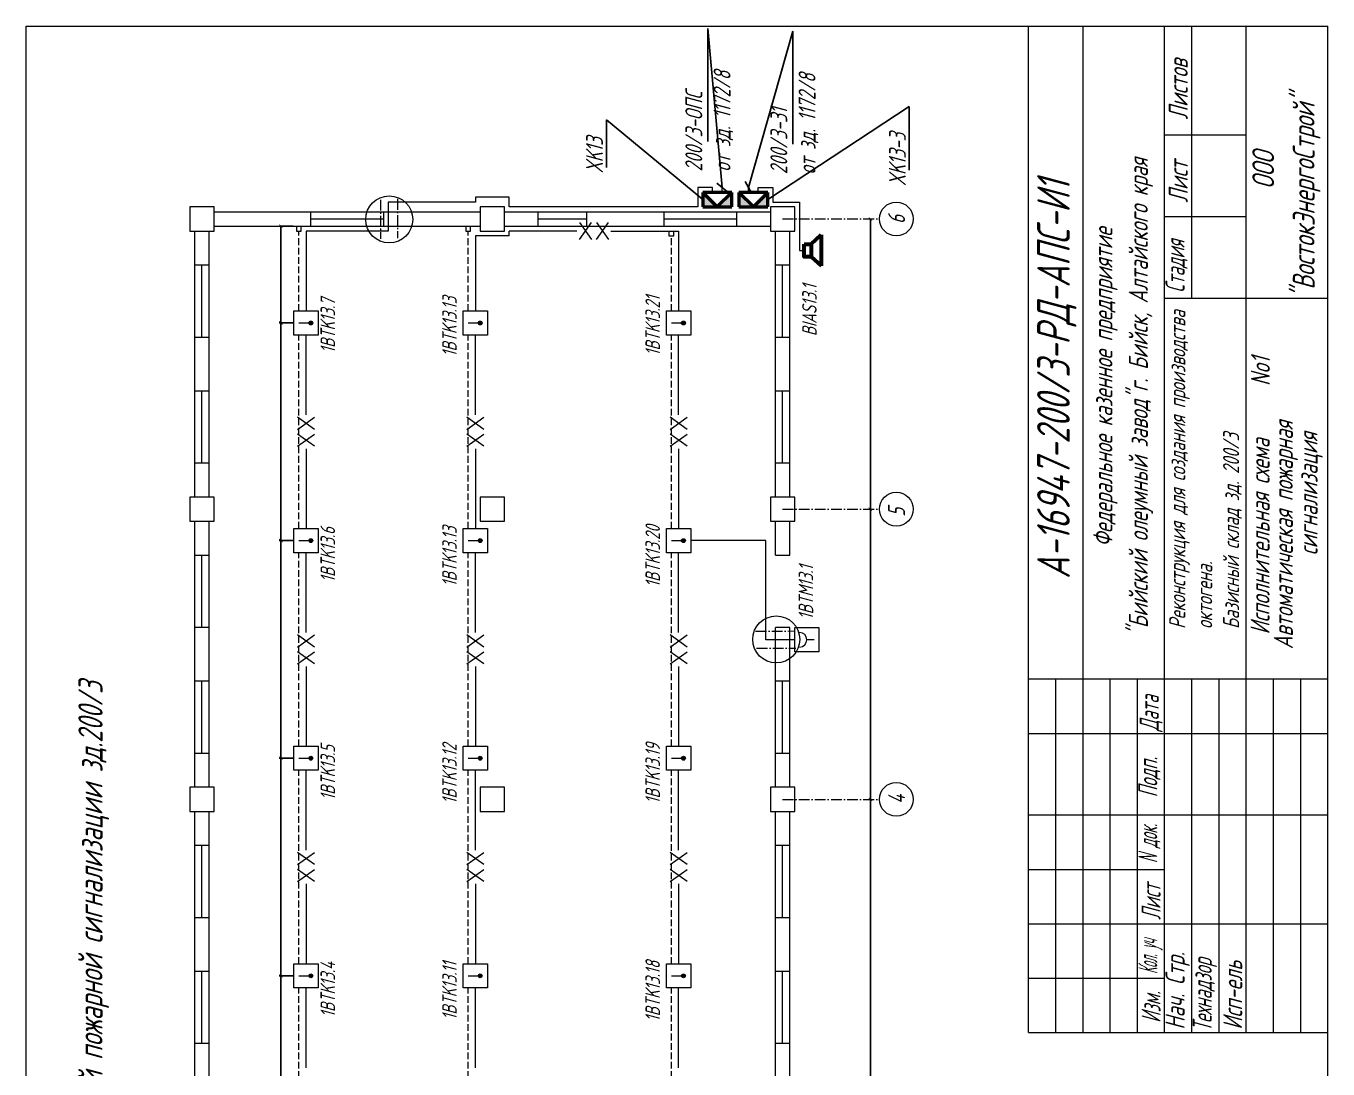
# Model space of a CAD drawing. Header units: millimetres. Extents: x 10081 to 14674, y 790 to 10644.
# Drawn here: x 10081 to 11050, y 9303 to 10080 of the extents above; entities that cross this region are included whole.
import ezdxf
from ezdxf import colors
from ezdxf.entities.mleader import LeaderData, LeaderLine
from ezdxf.math import Vec2, Vec3

# ---------------------------------------------------------------- set-up
doc = ezdxf.new("R2010")
doc.units = ezdxf.units.MM
for name, pattern in [('GOST2.303 6', [12, 8, -1.5, 1, -1.5]), ('gost5', [7, 5, -2, 0]), ('gost6', [12, 8, -1.5, 1, -1.5])]:
    doc.linetypes.add(name, pattern=pattern)
doc.layers.get('Defpoints').update_dxf_attribs({"color": 33})
for name, color, linetype, lineweight in [('датчик', 10, 'Continuous', 50), ('Датчики (Вновь)', 2, 'Continuous', 50), ('ИИ_ОФОРМЛЕНИЕ_025', 7, 'Continuous', 25), ('Линия выноска', 137, 'Continuous', 20), ('Линия связи (Вновь)', 3, 'Continuous', 60), ('Осевая', 4, 'gost6', 25), ('Размерная', 4, 'Continuous', 25), ('Рамка толстая', 7, 'Continuous', 60), ('Рамка тонкая', 5, 'Continuous', 25), ('Строительный', 251, 'Continuous', 13), ('текст', 7, 'Continuous', 25), ('Щиты пульты (Вновь)', 5, 'Continuous', 50), ('Элемент эл. схем', 7, 'Continuous', 35)]:
    doc.layers.add(name, color=color, linetype=linetype, lineweight=lineweight)
doc.layers.add('Текст.', color=51, linetype='Continuous')
doc.styles.add('Simplex', font='simplex.shx', dxfattribs={"width": 0.7, "oblique": 15})
doc.styles.get("Standard").update_dxf_attribs({"font": 'arial.ttf'})
doc.dimstyles.new('ISO-25', dxfattribs={"dimtxt": 2.5, "dimasz": 2.5, "dimexe": 1.25, "dimexo": 0.625, "dimtad": 1, "dimtxsty": 'Standard', "dimcen": 2.5, "dimadec": 0, "dimazin": 0, "dimtfac": 1, "dimtmove": 0, "dimatfit": 3, "dimfxl": 1, "dimarcsym": 0})

# ---------------------------------------------------------------- blocks, each defined once
blk = doc.blocks.new('_ArchTick')
at = {"color": 0, "linetype": 'ByBlock', "const_width": 0.15}
blk.add_lwpolyline([(-0.5, -0.5), (0.5, 0.5)], dxfattribs=at)
blk = doc.blocks.new('*D128')
at = {"layer": 'Defpoints', "color": 0, "lineweight": 40, "transparency": 16777216}
for p in [(10709.33, 9504.15), (10709.33, 9504.15), (10709.33, 9288.15)]:
    blk.add_point(p, dxfattribs=at)
at = {"layer": 'Размерная', "color": 0, "lineweight": -2, "transparency": 16777216}
for p, q in [((10708.7, 9504.15), (10708.08, 9504.15)), ((10709.33, 9288.15), (10709.33, 9504.15)), ((10708.7, 9288.15), (10708.08, 9288.15))]:
    blk.add_line(p, q, dxfattribs=at)
at = {"layer": 'Размерная', "color": 0, "lineweight": -2, "transparency": 16777216, "xscale": 2.5, "yscale": 2.5, "zscale": 2.5}
for p, rotation in [((10709.33, 9504.15), 90), ((10709.33, 9288.15), 270)]:
    blk.add_blockref('_ArchTick', p, dxfattribs=dict(at, rotation=rotation))
blk = doc.blocks.new('*D129')
at = {"layer": 'Defpoints', "color": 0, "lineweight": 40, "transparency": 16777216}
for p in [(10709.33, 9720.15), (10709.33, 9720.15), (10709.33, 9504.15)]:
    blk.add_point(p, dxfattribs=at)
at = {"layer": 'Размерная', "color": 0, "lineweight": -2, "transparency": 16777216}
for p, q in [((10708.7, 9720.15), (10708.08, 9720.15)), ((10709.33, 9504.15), (10709.33, 9720.15)), ((10708.7, 9504.15), (10708.08, 9504.15))]:
    blk.add_line(p, q, dxfattribs=at)
at = {"layer": 'Размерная', "color": 0, "lineweight": -2, "transparency": 16777216, "xscale": 2.5, "yscale": 2.5, "zscale": 2.5}
for p, rotation in [((10709.33, 9720.15), 90), ((10709.33, 9504.15), 270)]:
    blk.add_blockref('_ArchTick', p, dxfattribs=dict(at, rotation=rotation))
blk = doc.blocks.new('*D130')
at = {"layer": 'Defpoints', "color": 0, "lineweight": 40, "transparency": 16777216}
for p in [(10709.33, 9936.15), (10709.33, 9936.15), (10709.33, 9720.15)]:
    blk.add_point(p, dxfattribs=at)
at = {"layer": 'Размерная', "color": 0, "lineweight": -2, "transparency": 16777216}
for p, q in [((10708.7, 9936.15), (10708.08, 9936.15)), ((10709.33, 9720.15), (10709.33, 9936.15)), ((10708.7, 9720.15), (10708.08, 9720.15))]:
    blk.add_line(p, q, dxfattribs=at)
at = {"layer": 'Размерная', "color": 0, "lineweight": -2, "transparency": 16777216, "xscale": 2.5, "yscale": 2.5, "zscale": 2.5}
for p, rotation in [((10709.33, 9936.15), 90), ((10709.33, 9720.15), 270)]:
    blk.add_blockref('_ArchTick', p, dxfattribs=dict(at, rotation=rotation))
blk = doc.blocks.new('*D135')
at = {"layer": 'Defpoints', "color": 0, "lineweight": 40, "transparency": 16777216}
for p in [(10280.4, 9372.75), (10270.75, 9210.75), (10280.4, 9210.75)]:
    blk.add_point(p, dxfattribs=at)
at = {"layer": 'Размерная', "color": 0, "lineweight": -2, "transparency": 16777216}
for p, q in [((10279.77, 9372.75), (10269.5, 9372.75)), ((10270.75, 9372.75), (10270.75, 9210.75)), ((10279.77, 9210.75), (10269.5, 9210.75))]:
    blk.add_line(p, q, dxfattribs=at)
at = {"layer": 'Размерная', "color": 0, "lineweight": -2, "transparency": 16777216, "xscale": 2.5, "yscale": 2.5, "zscale": 2.5}
for p, rotation in [((10270.75, 9372.75), 90), ((10270.75, 9210.75), 270)]:
    blk.add_blockref('_ArchTick', p, dxfattribs=dict(at, rotation=rotation))
blk = doc.blocks.new('*D136')
at = {"layer": 'Defpoints', "color": 0, "lineweight": 40, "transparency": 16777216}
for p in [(10280.4, 9534.75), (10270.75, 9372.75), (10280.4, 9372.75)]:
    blk.add_point(p, dxfattribs=at)
at = {"layer": 'Размерная', "color": 0, "lineweight": -2, "transparency": 16777216}
for p, q in [((10279.77, 9534.75), (10269.5, 9534.75)), ((10270.75, 9534.75), (10270.75, 9372.75)), ((10279.77, 9372.75), (10269.5, 9372.75))]:
    blk.add_line(p, q, dxfattribs=at)
at = {"layer": 'Размерная', "color": 0, "lineweight": -2, "transparency": 16777216, "xscale": 2.5, "yscale": 2.5, "zscale": 2.5}
for p, rotation in [((10270.75, 9534.75), 90), ((10270.75, 9372.75), 270)]:
    blk.add_blockref('_ArchTick', p, dxfattribs=dict(at, rotation=rotation))
blk = doc.blocks.new('*D137')
at = {"layer": 'Defpoints', "color": 0, "lineweight": 40, "transparency": 16777216}
for p in [(10280.4, 9696.75), (10270.75, 9534.75), (10280.4, 9534.75)]:
    blk.add_point(p, dxfattribs=at)
at = {"layer": 'Размерная', "color": 0, "lineweight": -2, "transparency": 16777216}
for p, q in [((10279.77, 9696.75), (10269.5, 9696.75)), ((10270.75, 9696.75), (10270.75, 9534.75)), ((10279.77, 9534.75), (10269.5, 9534.75))]:
    blk.add_line(p, q, dxfattribs=at)
at = {"layer": 'Размерная', "color": 0, "lineweight": -2, "transparency": 16777216, "xscale": 2.5, "yscale": 2.5, "zscale": 2.5}
for p, rotation in [((10270.75, 9696.75), 90), ((10270.75, 9534.75), 270)]:
    blk.add_blockref('_ArchTick', p, dxfattribs=dict(at, rotation=rotation))
blk = doc.blocks.new('*D138')
at = {"layer": 'Defpoints', "color": 0, "lineweight": 40, "transparency": 16777216}
for p in [(10280.4, 9858.75), (10270.75, 9696.75), (10280.4, 9696.75)]:
    blk.add_point(p, dxfattribs=at)
at = {"layer": 'Размерная', "color": 0, "lineweight": -2, "transparency": 16777216}
for p, q in [((10279.77, 9858.75), (10269.5, 9858.75)), ((10270.75, 9858.75), (10270.75, 9696.75)), ((10279.77, 9696.75), (10269.5, 9696.75))]:
    blk.add_line(p, q, dxfattribs=at)
at = {"layer": 'Размерная', "color": 0, "lineweight": -2, "transparency": 16777216, "xscale": 2.5, "yscale": 2.5, "zscale": 2.5}
for p, rotation in [((10270.75, 9858.75), 90), ((10270.75, 9696.75), 270)]:
    blk.add_blockref('_ArchTick', p, dxfattribs=dict(at, rotation=rotation))
blk = doc.blocks.new('*D139')
at = {"layer": 'Defpoints', "color": 0, "lineweight": 40, "transparency": 16777216}
for p in [(10280.4, 9930.75), (10270.75, 9858.75), (10280.4, 9858.75)]:
    blk.add_point(p, dxfattribs=at)
at = {"layer": 'Размерная', "color": 0, "lineweight": -2, "transparency": 16777216}
for p, q in [((10279.77, 9930.75), (10269.5, 9930.75)), ((10270.75, 9930.75), (10270.75, 9858.75)), ((10279.77, 9858.75), (10269.5, 9858.75))]:
    blk.add_line(p, q, dxfattribs=at)
at = {"layer": 'Размерная', "color": 0, "lineweight": -2, "transparency": 16777216, "xscale": 2.5, "yscale": 2.5, "zscale": 2.5}
for p, rotation in [((10270.75, 9930.75), 90), ((10270.75, 9858.75), 270)]:
    blk.add_blockref('_ArchTick', p, dxfattribs=dict(at, rotation=rotation))
blk = doc.blocks.new('A$C14355321')
at = {"layer": 'Линия связи (Вновь)', "color": 5}
for p, q in [((1.89, 2.06), (0, 0)), ((6.43, 0), (0, 0)), ((4.54, 2.06), (6.43, 0))]:
    blk.add_line(p, q, dxfattribs=at)
blk.add_lwpolyline([(4.54, 3.5), (4.54, 2.06), (1.89, 2.06), (1.89, 3.5)], close=True, dxfattribs=at)
blk = doc.blocks.new('A$C4BB167BF')
at = {"layer": 'Щиты пульты (Вновь)', "true_color": 0xc7c8ca}
h = blk.add_hatch(color=9, dxfattribs=at)
h.paths.add_polyline_path([(0, 3), (0, 0), (3, 3)])
h.paths.add_polyline_path([(6, 3), (3, 3), (6, 0)])
at = {"layer": 'Щиты пульты (Вновь)', "color": 252, "true_color": 0x939598}
for p, q in [((0, 3), (0, 0)), ((6, 3), (0, 3)), ((0, 0), (3, 3)), ((3, 3), (6, 0)), ((6, 0), (6, 3)), ((0, 0), (6, 0))]:
    blk.add_line(p, q, dxfattribs=at)
blk = doc.blocks.new('_Oblique')
at = {"color": 0, "linetype": 'ByBlock', "lineweight": -2}
blk.add_line((-0.5, -0.5), (0.5, 0.5), dxfattribs=at)
blk = doc.blocks.new('_None')

msp = doc.modelspace()

# ---------------------------------------------------------------- hatches: boundary and pattern name
at = {"layer": 'датчик', "lineweight": 20}
for points in [[(10292.99565, 9860.18992, 1), (10292.99565, 9857.30992, 1)], [(10418.99565, 9860.18992, 1), (10418.99565, 9857.30992, 1)], [(10570.19565, 9860.18992, 1), (10570.19565, 9857.30992, 1)], [(10292.99565, 9698.18992, 1), (10292.99565, 9695.30992, 1)], [(10418.99565, 9698.18992, 1), (10418.99565, 9695.30992, 1)], [(10570.19565, 9698.18992, 1), (10570.19565, 9695.30992, 1)], [(10292.99565, 9536.18992, 1), (10292.99565, 9533.30992, 1)], [(10418.99565, 9536.18992, 1), (10418.99565, 9533.30992, 1)], [(10570.19565, 9536.18992, 1), (10570.19565, 9533.30992, 1)], [(10292.99565, 9374.18992, 1), (10292.99565, 9371.30992, 1)], [(10418.99565, 9374.18992, 1), (10418.99565, 9371.30992, 1)], [(10570.19565, 9374.18992, 1), (10570.19565, 9371.30992, 1)]]:
    msp.add_hatch(color=256, dxfattribs=at).paths.add_polyline_path(points)

# ---------------------------------------------------------------- linework, layer by layer
at = {"color": 18, "lineweight": 20, "true_color": 0x000000}
for p, q in [((10826.97148, 9330.53202), (10826.97148, 10079.78202)), ((10864.09648, 10079.78202), (11049.72148, 10079.78202)), ((10867.47148, 9593.78202), (10867.47148, 10079.78202)), ((10928.22148, 9330.53202), (10928.22148, 10079.78202)), ((10948.47148, 9877.28202), (10948.47148, 10079.78202)), ((10988.97148, 9593.78202), (10988.97148, 10079.78202)), ((11049.72148, 9455.40702), (11049.72148, 10079.78202)), ((10928.22148, 9998.78202), (10988.97148, 9998.78202)), ((10928.22148, 9938.03202), (10988.97148, 9938.03202)), ((10928.22148, 9877.28202), (11049.72148, 9877.28202)), ((10826.97148, 9593.78202), (11049.72148, 9593.78202)), ((10847.22148, 9330.53202), (10847.22148, 9593.78202)), ((10867.47148, 9330.53202), (10867.47148, 9593.78202)), ((10887.72148, 9330.53202), (10887.72148, 9593.78202)), ((10907.97148, 9330.53202), (10907.97148, 9593.78202)), ((10948.47148, 9330.53202), (10948.47148, 9593.78202)), ((10968.72148, 9330.53202), (10968.72148, 9593.78202)), ((10988.97148, 9330.53202), (10988.97148, 9593.78202)), ((11009.22148, 9330.53202), (11009.22148, 9593.78202)), ((11029.47148, 9330.53202), (11029.47148, 9593.78202)), ((10826.97148, 9553.28202), (11049.72148, 9553.28202)), ((10826.97148, 9492.53202), (11049.72148, 9492.53202)), ((10826.97148, 9452.03202), (10928.22148, 9452.03202)), ((10826.97148, 9411.53202), (11049.72148, 9411.53202)), ((10826.97148, 9371.03202), (10928.22148, 9371.03202)), ((10826.97148, 9330.53202), (11049.72148, 9330.53202))]:
    msp.add_line(p, q, dxfattribs=at)
at = {"layer": 'датчик', "lineweight": 20}
for p, q in [((10280.39565, 9849.74992), (10280.39565, 9867.74992)), ((10280.39565, 9867.74992), (10298.39565, 9867.74992)), ((10298.39565, 9867.74992), (10298.39565, 9849.74992)), ((10406.39565, 9849.74992), (10406.39565, 9867.74992)), ((10406.39565, 9867.74992), (10424.39565, 9867.74992)), ((10424.39565, 9867.74992), (10424.39565, 9849.74992)), ((10557.59565, 9849.74992), (10557.59565, 9867.74992)), ((10557.59565, 9867.74992), (10575.59565, 9867.74992)), ((10575.59565, 9867.74992), (10575.59565, 9849.74992)), ((10283.99565, 9858.74992), (10292.09565, 9858.74992)), ((10409.99565, 9858.74992), (10418.09565, 9858.74992)), ((10561.19565, 9858.74992), (10569.29565, 9858.74992)), ((10298.39565, 9849.74992), (10280.39565, 9849.74992)), ((10424.39565, 9849.74992), (10406.39565, 9849.74992)), ((10575.59565, 9849.74992), (10557.59565, 9849.74992)), ((10280.39565, 9687.74992), (10280.39565, 9705.74992)), ((10280.39565, 9705.74992), (10298.39565, 9705.74992)), ((10298.39565, 9705.74992), (10298.39565, 9687.74992)), ((10406.39565, 9687.74992), (10406.39565, 9705.74992)), ((10406.39565, 9705.74992), (10424.39565, 9705.74992)), ((10424.39565, 9705.74992), (10424.39565, 9687.74992)), ((10557.59565, 9687.74992), (10557.59565, 9705.74992)), ((10557.59565, 9705.74992), (10575.59565, 9705.74992)), ((10575.59565, 9705.74992), (10575.59565, 9687.74992)), ((10283.99565, 9696.74992), (10292.09565, 9696.74992)), ((10409.99565, 9696.74992), (10418.09565, 9696.74992)), ((10561.19565, 9696.74992), (10569.29565, 9696.74992)), ((10298.39565, 9687.74992), (10280.39565, 9687.74992)), ((10424.39565, 9687.74992), (10406.39565, 9687.74992)), ((10575.59565, 9687.74992), (10557.59565, 9687.74992)), ((10280.39565, 9525.74992), (10280.39565, 9543.74992)), ((10280.39565, 9543.74992), (10298.39565, 9543.74992)), ((10298.39565, 9543.74992), (10298.39565, 9525.74992)), ((10406.39565, 9525.74992), (10406.39565, 9543.74992)), ((10406.39565, 9543.74992), (10424.39565, 9543.74992)), ((10424.39565, 9543.74992), (10424.39565, 9525.74992)), ((10557.59565, 9525.74992), (10557.59565, 9543.74992)), ((10557.59565, 9543.74992), (10575.59565, 9543.74992)), ((10575.59565, 9543.74992), (10575.59565, 9525.74992)), ((10283.99565, 9534.74992), (10292.09565, 9534.74992)), ((10409.99565, 9534.74992), (10418.09565, 9534.74992)), ((10561.19565, 9534.74992), (10569.29565, 9534.74992)), ((10298.39565, 9525.74992), (10280.39565, 9525.74992)), ((10424.39565, 9525.74992), (10406.39565, 9525.74992)), ((10575.59565, 9525.74992), (10557.59565, 9525.74992)), ((10280.39565, 9363.74992), (10280.39565, 9381.74992)), ((10280.39565, 9381.74992), (10298.39565, 9381.74992)), ((10298.39565, 9381.74992), (10298.39565, 9363.74992)), ((10406.39565, 9363.74992), (10406.39565, 9381.74992)), ((10406.39565, 9381.74992), (10424.39565, 9381.74992)), ((10424.39565, 9381.74992), (10424.39565, 9363.74992)), ((10557.59565, 9363.74992), (10557.59565, 9381.74992)), ((10557.59565, 9381.74992), (10575.59565, 9381.74992)), ((10575.59565, 9381.74992), (10575.59565, 9363.74992)), ((10283.99565, 9372.74992), (10292.09565, 9372.74992)), ((10409.99565, 9372.74992), (10418.09565, 9372.74992)), ((10561.19565, 9372.74992), (10569.29565, 9372.74992)), ((10298.39565, 9363.74992), (10280.39565, 9363.74992)), ((10424.39565, 9363.74992), (10406.39565, 9363.74992)), ((10575.59565, 9363.74992), (10557.59565, 9363.74992))]:
    msp.add_line(p, q, dxfattribs=at)
for centre in [(10292.99565, 9858.74992), (10418.99565, 9858.74992), (10570.19565, 9858.74992), (10292.99565, 9696.74992), (10418.99565, 9696.74992), (10570.19565, 9696.74992), (10292.99565, 9534.74992), (10418.99565, 9534.74992), (10570.19565, 9534.74992), (10292.99565, 9372.74992), (10418.99565, 9372.74992), (10570.19565, 9372.74992)]:
    msp.add_circle(centre, 1.44, dxfattribs=at)
at = {"layer": 'Датчики (Вновь)', "color": 5, "lineweight": 20}
for p, q in [((10652.99565, 9613.94992), (10652.99565, 9631.94992)), ((10652.99565, 9631.94992), (10670.99565, 9631.94992)), ((10670.99565, 9631.94992), (10670.99565, 9613.94992)), ((10667.39565, 9622.94992), (10661.99565, 9622.94992)), ((10670.99565, 9613.94992), (10652.99565, 9613.94992))]:
    msp.add_line(p, q, dxfattribs=at)
msp.add_arc((10656.59565, 9622.94992), 5.4, 270, 90, dxfattribs=at)
at = {"layer": 'Линия связи (Вновь)', "lineweight": 20}
for p, q in [((10591.79565, 9959.54992), (10580.99565, 9959.54992)), ((10580.99565, 9959.54992), (10580.99565, 9945.14992)), ((10591.79565, 9955.94992), (10591.79565, 9959.54992)), ((10598.99565, 9955.94992), (10598.99565, 9959.54992)), ((10618.68147, 9955.94992), (10618.68147, 9959.54992)), ((10625.88147, 9955.94992), (10625.88147, 9959.54992)), ((10625.88147, 9959.54992), (10636.68147, 9959.54992)), ((10636.68147, 9959.54992), (10636.68147, 9948.74992)), ((10415.39565, 9948.74992), (10350.59565, 9948.74992)), ((10350.59565, 9948.74992), (10350.59565, 9927.14992)), ((10440.59565, 9952.34992), (10415.39565, 9952.34992)), ((10415.39565, 9952.34992), (10415.39565, 9948.74992)), ((10440.59565, 9948.74992), (10440.59565, 9952.34992)), ((10440.59565, 9945.14992), (10440.59565, 9948.74992)), ((10636.68147, 9948.74992), (10656.48147, 9948.74992)), ((10656.48147, 9948.74992), (10656.48147, 9912.74992)), ((10580.99565, 9945.14992), (10440.59565, 9945.14992)), ((10492.79565, 9933.44992), (10501.79565, 9920.84992)), ((10492.79565, 9920.84992), (10501.79565, 9933.44992)), ((10505.39565, 9933.44992), (10514.39565, 9920.84992)), ((10505.39565, 9920.84992), (10514.39565, 9933.44992)), ((10350.59565, 9927.14992), (10289.39565, 9927.14992)), ((10289.39565, 9927.14992), (10289.39565, 9867.74992)), ((10415.39565, 9923.54992), (10415.39565, 9867.74992)), ((10440.59565, 9923.54992), (10415.39565, 9923.54992)), ((10440.59565, 9923.54992), (10440.59565, 9927.14992)), ((10490.99565, 9927.14992), (10440.59565, 9927.14992)), ((10516.19565, 9927.14992), (10566.59565, 9927.14992)), ((10566.59565, 9927.14992), (10566.59565, 9867.74992)), ((10656.48147, 9912.74992), (10660.08147, 9912.74992)), ((10289.39565, 9790.34992), (10289.39565, 9849.74992)), ((10415.39565, 9790.34992), (10415.39565, 9849.74992)), ((10566.59565, 9790.34992), (10566.59565, 9849.74992)), ((10283.09565, 9779.54992), (10295.69565, 9788.54992)), ((10295.69565, 9779.54992), (10283.09565, 9788.54992)), ((10409.09565, 9779.54992), (10421.69565, 9788.54992)), ((10421.69565, 9779.54992), (10409.09565, 9788.54992)), ((10560.29565, 9779.54992), (10572.89565, 9788.54992)), ((10572.89565, 9779.54992), (10560.29565, 9788.54992)), ((10283.09565, 9766.94992), (10295.69565, 9775.94992)), ((10295.69565, 9766.94992), (10283.09565, 9775.94992)), ((10409.09565, 9766.94992), (10421.69565, 9775.94992)), ((10421.69565, 9766.94992), (10409.09565, 9775.94992)), ((10560.29565, 9766.94992), (10572.89565, 9775.94992)), ((10572.89565, 9766.94992), (10560.29565, 9775.94992)), ((10289.39565, 9765.14992), (10289.39565, 9705.74992)), ((10415.39565, 9765.14992), (10415.39565, 9705.74992)), ((10566.59565, 9765.14992), (10566.59565, 9705.74992)), ((10631.39565, 9696.74992), (10575.59565, 9696.74992)), ((10631.39565, 9622.94992), (10631.39565, 9696.74992)), ((10289.39565, 9628.34992), (10289.39565, 9687.74992)), ((10415.39565, 9628.34992), (10415.39565, 9687.74992)), ((10566.59565, 9628.34992), (10566.59565, 9687.74992)), ((10283.09565, 9617.54992), (10295.69565, 9626.54992)), ((10295.69565, 9617.54992), (10283.09565, 9626.54992)), ((10409.09565, 9617.54992), (10421.69565, 9626.54992)), ((10421.69565, 9617.54992), (10409.09565, 9626.54992)), ((10560.29565, 9617.54992), (10572.89565, 9626.54992)), ((10572.89565, 9617.54992), (10560.29565, 9626.54992)), ((10652.99565, 9622.94992), (10631.39565, 9622.94992)), ((10283.09565, 9604.94992), (10295.69565, 9613.94992)), ((10295.69565, 9604.94992), (10283.09565, 9613.94992)), ((10409.09565, 9604.94992), (10421.69565, 9613.94992)), ((10421.69565, 9604.94992), (10409.09565, 9613.94992)), ((10560.29565, 9604.94992), (10572.89565, 9613.94992)), ((10572.89565, 9604.94992), (10560.29565, 9613.94992)), ((10289.39565, 9603.14992), (10289.39565, 9543.74992)), ((10415.39565, 9603.14992), (10415.39565, 9543.74992)), ((10566.59565, 9603.14992), (10566.59565, 9543.74992)), ((10289.39565, 9466.34992), (10289.39565, 9525.74992)), ((10415.39565, 9466.34992), (10415.39565, 9525.74992)), ((10566.59565, 9466.34992), (10566.59565, 9525.74992)), ((10283.09565, 9455.54992), (10295.69565, 9464.54992)), ((10295.69565, 9455.54992), (10283.09565, 9464.54992)), ((10409.09565, 9455.54992), (10421.69565, 9464.54992)), ((10421.69565, 9455.54992), (10409.09565, 9464.54992)), ((10560.29565, 9455.54992), (10572.89565, 9464.54992)), ((10572.89565, 9455.54992), (10560.29565, 9464.54992)), ((10283.09565, 9442.94992), (10295.69565, 9451.94992)), ((10295.69565, 9442.94992), (10283.09565, 9451.94992)), ((10409.09565, 9442.94992), (10421.69565, 9451.94992)), ((10421.69565, 9442.94992), (10409.09565, 9451.94992)), ((10560.29565, 9442.94992), (10572.89565, 9451.94992)), ((10572.89565, 9442.94992), (10560.29565, 9451.94992)), ((10289.39565, 9441.14992), (10289.39565, 9381.74992)), ((10415.39565, 9441.14992), (10415.39565, 9381.74992)), ((10566.59565, 9441.14992), (10566.59565, 9381.74992)), ((10289.39565, 9304.34992), (10289.39565, 9363.74992)), ((10415.39565, 9304.34992), (10415.39565, 9363.74992)), ((10566.59565, 9304.34992), (10566.59565, 9363.74992))]:
    msp.add_line(p, q, dxfattribs=at)
at = {"layer": 'Осевая', "lineweight": 20}
for p, q in [((10643.99565, 9936.14992), (10715.99565, 9936.14992)), ((10643.99565, 9720.14992), (10715.99565, 9720.14992)), ((10643.99565, 9504.14992), (10715.99565, 9504.14992))]:
    msp.add_line(p, q, dxfattribs=at)
at = {"layer": 'Рамка толстая', "color": 18, "lineweight": 20, "true_color": 0x000000}
for p, q in [((10081.09648, 8746.65702), (10081.09648, 10079.78202)), ((10081.09648, 10079.78202), (11049.72148, 10079.78202)), ((11049.72148, 8746.65702), (11049.72148, 10079.78202))]:
    msp.add_line(p, q, dxfattribs=at)
at = {"layer": 'Рамка тонкая', "color": 18, "lineweight": 20, "true_color": 0x000000}
for centre in [(10351.29658, 9935.83136), (10639.20631, 9623.199)]:
    msp.add_circle(centre, 17.5, dxfattribs=at)
at = {"layer": 'Рамка тонкая', "lineweight": 20}
for centre in [(10728.59565, 9936.14992), (10728.59565, 9720.14992), (10728.59565, 9504.14992)]:
    msp.add_circle(centre, 12.6, dxfattribs=at)
at = {"layer": 'Строительный', "lineweight": 20}
for p, q in [((10220.99565, 9945.14992), (10202.99565, 9945.14992)), ((10202.99565, 9945.14992), (10202.99565, 9927.14992)), ((10220.99565, 9927.14992), (10220.99565, 9945.14992)), ((10220.99565, 9941.54992), (10418.99565, 9941.54992)), ((10292.99565, 9930.74992), (10292.99565, 9941.54992)), ((10346.99565, 9941.54992), (10346.99565, 9930.74992)), ((10436.99565, 9945.14992), (10418.99565, 9945.14992)), ((10418.99565, 9945.14992), (10418.99565, 9927.14992)), ((10436.99565, 9927.14992), (10436.99565, 9945.14992)), ((10436.99565, 9941.54992), (10634.99565, 9941.54992)), ((10462.19565, 9930.74992), (10462.19565, 9941.54992)), ((10498.19565, 9941.54992), (10498.19565, 9930.74992)), ((10555.79565, 9930.74992), (10555.79565, 9941.54992)), ((10609.79565, 9941.54992), (10609.79565, 9930.74992)), ((10652.99565, 9945.14992), (10634.99565, 9945.14992)), ((10634.99565, 9945.14992), (10634.99565, 9927.14992)), ((10652.99565, 9927.14992), (10652.99565, 9945.14992)), ((10220.99565, 9930.74992), (10418.99565, 9930.74992)), ((10292.99565, 9936.14992), (10346.99565, 9936.14992)), ((10436.99565, 9930.74992), (10634.99565, 9930.74992)), ((10462.19565, 9936.14992), (10498.19565, 9936.14992)), ((10555.79565, 9936.14992), (10609.79565, 9936.14992)), ((10202.99565, 9927.14992), (10220.99565, 9927.14992)), ((10206.59565, 9729.14992), (10206.59565, 9927.14992)), ((10217.39565, 9729.14992), (10217.39565, 9927.14992)), ((10418.99565, 9927.14992), (10436.99565, 9927.14992)), ((10634.99565, 9927.14992), (10652.99565, 9927.14992)), ((10638.59565, 9729.14992), (10638.59565, 9927.14992)), ((10649.39565, 9729.14992), (10649.39565, 9927.14992)), ((10206.59565, 9901.94992), (10217.39565, 9901.94992)), ((10211.99565, 9847.94992), (10211.99565, 9901.94992)), ((10638.59565, 9901.94992), (10649.39565, 9901.94992)), ((10643.99565, 9847.94992), (10643.99565, 9901.94992)), ((10217.39565, 9847.94992), (10206.59565, 9847.94992)), ((10649.39565, 9847.94992), (10638.59565, 9847.94992)), ((10206.59565, 9808.34992), (10217.39565, 9808.34992)), ((10211.99565, 9754.34992), (10211.99565, 9808.34992)), ((10638.59565, 9808.34992), (10649.39565, 9808.34992)), ((10643.99565, 9754.34992), (10643.99565, 9808.34992)), ((10217.39565, 9754.34992), (10206.59565, 9754.34992)), ((10649.39565, 9754.34992), (10638.59565, 9754.34992)), ((10220.99565, 9729.14992), (10202.99565, 9729.14992)), ((10202.99565, 9729.14992), (10202.99565, 9711.14992)), ((10220.99565, 9711.14992), (10220.99565, 9729.14992)), ((10436.99565, 9729.14992), (10418.99565, 9729.14992)), ((10418.99565, 9729.14992), (10418.99565, 9711.14992)), ((10436.99565, 9711.14992), (10436.99565, 9729.14992)), ((10652.99565, 9729.14992), (10634.99565, 9729.14992)), ((10634.99565, 9729.14992), (10634.99565, 9711.14992)), ((10652.99565, 9711.14992), (10652.99565, 9729.14992)), ((10202.99565, 9711.14992), (10220.99565, 9711.14992)), ((10206.59565, 9513.14992), (10206.59565, 9711.14992)), ((10217.39565, 9513.14992), (10217.39565, 9711.14992)), ((10418.99565, 9711.14992), (10436.99565, 9711.14992)), ((10634.99565, 9711.14992), (10652.99565, 9711.14992)), ((10638.59565, 9685.94992), (10638.59565, 9711.14992)), ((10649.39565, 9685.94992), (10649.39565, 9711.14992)), ((10206.59565, 9685.94992), (10217.39565, 9685.94992)), ((10211.99565, 9631.94992), (10211.99565, 9685.94992)), ((10638.59565, 9685.94992), (10649.39565, 9685.94992)), ((10217.39565, 9631.94992), (10206.59565, 9631.94992)), ((10638.59565, 9513.14992), (10638.59565, 9631.94992)), ((10649.39565, 9631.94992), (10638.59565, 9631.94992)), ((10649.39565, 9513.14992), (10649.39565, 9631.94992)), ((10206.59565, 9592.34992), (10217.39565, 9592.34992)), ((10211.99565, 9538.34992), (10211.99565, 9592.34992)), ((10638.59565, 9592.34992), (10649.39565, 9592.34992)), ((10643.99565, 9538.34992), (10643.99565, 9592.34992)), ((10217.39565, 9538.34992), (10206.59565, 9538.34992)), ((10649.39565, 9538.34992), (10638.59565, 9538.34992)), ((10220.99565, 9513.14992), (10202.99565, 9513.14992)), ((10202.99565, 9513.14992), (10202.99565, 9495.14992)), ((10220.99565, 9495.14992), (10220.99565, 9513.14992)), ((10436.99565, 9513.14992), (10418.99565, 9513.14992)), ((10418.99565, 9513.14992), (10418.99565, 9495.14992)), ((10436.99565, 9495.14992), (10436.99565, 9513.14992)), ((10652.99565, 9513.14992), (10634.99565, 9513.14992)), ((10634.99565, 9513.14992), (10634.99565, 9495.14992)), ((10652.99565, 9495.14992), (10652.99565, 9513.14992)), ((10202.99565, 9495.14992), (10220.99565, 9495.14992)), ((10206.59565, 9297.14992), (10206.59565, 9495.14992)), ((10217.39565, 9297.14992), (10217.39565, 9495.14992)), ((10418.99565, 9495.14992), (10436.99565, 9495.14992)), ((10634.99565, 9495.14992), (10652.99565, 9495.14992)), ((10638.59565, 9297.14992), (10638.59565, 9495.14992)), ((10649.39565, 9297.14992), (10649.39565, 9495.14992)), ((10206.59565, 9469.94992), (10217.39565, 9469.94992)), ((10211.99565, 9415.94992), (10211.99565, 9469.94992)), ((10638.59565, 9469.94992), (10649.39565, 9469.94992)), ((10643.99565, 9415.94992), (10643.99565, 9469.94992)), ((10217.39565, 9415.94992), (10206.59565, 9415.94992)), ((10649.39565, 9415.94992), (10638.59565, 9415.94992)), ((10206.59565, 9376.34992), (10217.39565, 9376.34992)), ((10211.99565, 9322.34992), (10211.99565, 9376.34992)), ((10638.59565, 9376.34992), (10649.39565, 9376.34992)), ((10643.99565, 9322.34992), (10643.99565, 9376.34992)), ((10217.39565, 9322.34992), (10206.59565, 9322.34992)), ((10649.39565, 9322.34992), (10638.59565, 9322.34992))]:
    msp.add_line(p, q, dxfattribs=at)
at = {"layer": 'Текст.', "color": 1, "linetype": 'GOST2.303 6', "lineweight": 20}
for p, q in [((10344.80411, 9950.44876), (10344.80411, 9921.30747)), ((10357.50166, 9951.06877), (10357.50166, 9921.92749)), ((10623.93241, 9629.31372), (10653.07318, 9629.48633)), ((10624.62762, 9616.62006), (10653.76839, 9616.79268))]:
    msp.add_line(p, q, dxfattribs=at)
at = {"layer": 'Элемент эл. схем', "linetype": 'gost5', "lineweight": 20}
for p, q in [((10282.19565, 9930.74992), (10282.19565, 9927.14992)), ((10285.79565, 9927.14992), (10285.79565, 9930.74992)), ((10408.19565, 9930.74992), (10408.19565, 9927.14992)), ((10411.79565, 9927.14992), (10411.79565, 9930.74992)), ((10282.19565, 9927.14992), (10285.79565, 9927.14992)), ((10283.99565, 9867.74992), (10283.99565, 9927.14992)), ((10408.19565, 9927.14992), (10411.79565, 9927.14992)), ((10409.99565, 9867.74992), (10409.99565, 9927.14992)), ((10559.39565, 9927.14992), (10559.39565, 9923.54992)), ((10559.39565, 9923.54992), (10562.99565, 9923.54992)), ((10561.19565, 9867.74992), (10561.19565, 9923.54992)), ((10562.99565, 9923.54992), (10562.99565, 9927.14992)), ((10283.99565, 9705.74992), (10283.99565, 9849.74992)), ((10409.99565, 9705.74992), (10409.99565, 9849.74992)), ((10561.19565, 9705.74992), (10561.19565, 9849.74992)), ((10283.99565, 9543.74992), (10283.99565, 9687.74992)), ((10409.99565, 9543.74992), (10409.99565, 9687.74992)), ((10561.19565, 9543.74992), (10561.19565, 9687.74992)), ((10283.99565, 9381.74992), (10283.99565, 9525.74992)), ((10409.99565, 9381.74992), (10409.99565, 9525.74992)), ((10561.19565, 9381.74992), (10561.19565, 9525.74992)), ((10283.99565, 9219.74992), (10283.99565, 9363.74992)), ((10409.99565, 9219.74992), (10409.99565, 9363.74992)), ((10561.19565, 9219.74992), (10561.19565, 9363.74992))]:
    msp.add_line(p, q, dxfattribs=at)

# ---------------------------------------------------------------- block references
at = {"lineweight": 20, "xscale": 3.6, "yscale": 3.6, "zscale": 3.6, "rotation": 180}
for p in [(10606.19549, 9955.94982), (10633.0813, 9955.94982)]:
    msp.add_blockref('A$C4BB167BF', p, dxfattribs=at)
at = {"layer": 'Элемент эл. схем', "lineweight": 20, "xscale": 3.6, "yscale": 3.6, "zscale": 3.6, "rotation": 90}
msp.add_blockref('A$C14355321', (10672.66673, 9901.17463), dxfattribs=at)

# ---------------------------------------------------------------- texts
at = {"color": 18, "lineweight": 20, "true_color": 0x000000, "style": 'Simplex', "oblique": 15}
for s, height, width, p in [('Листов', 14.175, 0.7, (10945.43398, 10010.17351)), ('"ВостокЭнергоСтрой"', 16.2, 0.7, (11039.78934, 9876.88789)), ('ООО', 16.2, 0.7, (11009.70362, 9958.54163)), ('"Бийский олеумный завод"г. Бийск, Алтайского края', 14.175, 0.7, (10915.73398, 9625.66149)), ('Лист', 14.175, 0.7, (10945.43398, 9948.32577)), ('А-16947-200/3-РД-АПС-И1', 24.3, 0.7, (10857.63577, 9668.28644)), ('Федеральное казенное предприятие', 14.175, 0.7, (10889.40898, 9692.13255)), ('Стадия', 14.175, 0.6, (10943.07148, 9881.2338)), ('No1', 14.175, 0.7, (11006.57205, 9811.85665)), ('Автоматическая пожарная', 14.175, 0.7, (11023.58976, 9615.94011)), ('Исполнительная схема ', 14.175, 0.7, (11006.28578, 9626.85319)), ('сигнализация', 14.175, 0.7, (11041.99307, 9685.8439)), ('Дата', 14.175, 0.6, (10923.83398, 9554.80769)), ('Подп.', 14.175, 0.6, (10922.82148, 9505.60409)), ('док.', 14.175, 0.5, (10922.82148, 9467.87799)), ('N', 14.175, 0.5, (10922.82148, 9456.60393)), ('Лист', 14.175, 0.6, (10925.18398, 9414.40639)), ('Кол. уч', 14.175, 0.4, (10922.82148, 9374.08596)), ('Нач. Стр.', 14.175, 0.7, (10943.07148, 9332.69202)), ('Технадзор', 14.175, 0.6, (10963.32148, 9331.34202)), ('Исп-ель', 14.175, 0.7, (10985.93398, 9332.69202)), ('Изм.', 14.175, 0.6, (10925.18398, 9337.73159))]:
    msp.add_text(s, height=height, rotation=90, dxfattribs=dict(at, width=width)).set_placement(p)
at = {"layer": 'ИИ_ОФОРМЛЕНИЕ_025', "lineweight": 20, "insert": (10931.64458, 9630.97379), "char_height": 12, "attachment_point": 1, "rotation": 90}
msp.add_mtext_dynamic_manual_height_columns('{\\Fsimplex|c204;\\Q15;\\W0.7;\\C256;\\c0;Реконструкция для создания производства октогена. \\PБазисный склад зд. 200/3}', width=276.2589272, gutter_width=12.5, heights=[0], dxfattribs=at)
at = {"layer": 'текст', "lineweight": 20, "style": 'Simplex', "oblique": 15, "width": 0.7}
msp.add_text('BIAS13.1', height=10.8, rotation=90, dxfattribs=at).set_placement((10669.33722, 9848.94518))
at = {"layer": 'текст', "lineweight": 20, "attachment_point": 1, "rotation": 90, "style": 'Simplex'}
for s, width, insert, char_height in [('\\pi-0.46787;6', 6.0958109, (10722.48377, 9932.8688), 12.6), ('\\pi-25.227;1BTK13.13', 5, (10390.73119, 9858.84245), 10.8), ('\\pi-24.507;1BTK13.21', 5, (10541.93119, 9858.84245), 10.8), ('\\pi-22.527;1BTK13.7', 5, (10300.19929, 9858.84245), 10.8), ('\\pi-0.83864;5', 6.0958109, (10722.48377, 9715.3384), 12.6), ('\\pi-21.96;1BTK13.6', 5, (10300.19934, 9687.74996), 10.8), ('\\pi-25.227;1BTK13.13', 5, (10390.73125, 9687.74996), 10.8), ('\\pi-25.671;1BTK13.20', 5, (10541.93125, 9687.74996), 10.8), ('1BTM13.1', 5, (10655.92318, 9637.97157), 10.8), ('\\pi-22.167;1BTK13.5', 5, (10300.19929, 9525.75001), 10.8), ('\\pi-24.951;1BTK13.12', 5, (10390.73119, 9525.75001), 10.8), ('\\pi-24.84;1BTK13.19', 5, (10541.93119, 9525.75001), 10.8), ('\\pi-0.17748;4', 6.0958109, (10722.48377, 9500.93264), 12.6), ('\\pi-21.807;1BTK13.4', 5, (10300.19934, 9363.74996), 10.8), ('\\pi-23.787;1BTK13.11', 5, (10390.73125, 9363.74996), 10.8), ('\\pi-25.02;1BTK13.18', 5, (10541.93125, 9363.74996), 10.8)]:
    msp.add_mtext_dynamic_manual_height_columns(s, width=width, gutter_width=12.5, heights=[0], dxfattribs=dict(at, insert=insert, char_height=char_height))
at = {"layer": 'текст', "lineweight": 20, "ltscale": 100, "insert": (10120.05407, 8900.0381), "char_height": 18, "width": 885.888, "attachment_point": 1, "rotation": 90, "style": 'Simplex'}
msp.add_mtext('{\\C256;\\c0;Исполнительная схема монтажа автоматической пожарной сигнализации зд.200/3\\PПлан на отм. 0.000}', dxfattribs=at)

# ---------------------------------------------------------------- dimensions: what is measured, and where the dimension line sits
at = {"layer": 'Размерная', "lineweight": 20}
for base, p1, p2, text, picture, middle in [((10270.75264, 9858.74992), (10280.39565, 9930.74992), (10280.39565, 9858.74992), ' ', '*D139', (10270.75264, 9894.74992)), ((10709.32892, 9936.14992), (10709.32892, 9720.14992), (10709.32892, 9936.14992), ' ', '*D130', (10709.32892, 9828.14992)), ((10270.75264, 9696.74992), (10280.39565, 9858.74992), (10280.39565, 9696.74992), ' ', '*D138', (10270.75264, 9777.74992)), ((10709.32892, 9720.14992), (10709.32892, 9504.14992), (10709.32892, 9720.14992), '  ', '*D129', (10707.45392, 9612.14992)), ((10270.75264, 9534.74992), (10280.39565, 9696.74992), (10280.39565, 9534.74992), ' ', '*D137', (10270.75264, 9615.74992)), ((10270.75264, 9372.74992), (10280.39565, 9534.74992), (10280.39565, 9372.74992), ' ', '*D136', (10270.75264, 9453.74992)), ((10709.32892, 9504.14992), (10709.32892, 9288.14992), (10709.32892, 9504.14992), ' ', '*D128', (10709.32892, 9396.14992)), ((10270.75264, 9210.74992), (10280.39565, 9372.74992), (10280.39565, 9210.74992), ' ', '*D135', (10270.75264, 9291.74992))]:
    dim = msp.add_linear_dim(base=base, p1=p1, p2=p2, angle=90, text=text, dimstyle='ISO-25', override={"dimlfac": 100, "dimtxsty": 'Simplex', "dimblk1": 'ArchTick', "dimblk2": 'ArchTick', "dimsah": 1}, dxfattribs=at)
    dim.commit()
    dim.dimension.update_dxf_attribs({"geometry": picture, "text_midpoint": middle})

# ---------------------------------------------------------------- leaders
at = {"layer": 'Линия выноска', "lineweight": 20}
ml = msp.add_multileader_mtext('Standard', dxfattribs=at)
ml.set_content('{\\C256;\\c0;200/3-ОПС \\Pот зд. 1172/8 }', color=2, style='Simplex')
ml.set_leader_properties()
ml.set_arrow_properties(name='OBLIQUE')
ml.build(insert=Vec2(0, 0))
ml.multileader.update_dxf_attribs({"text_left_attachment_type": 6, "text_right_attachment_type": 6, "dogleg_length": 0, "arrow_head_size": 7.2})
ctx = ml.context
ctx.base_point, ctx.char_height, ctx.arrow_head_size, ctx.landing_gap_size, ctx.plane_origin, ctx.plane_x_axis, ctx.plane_y_axis = Vec3(10588.4383, 9964.22018), 12.6, 7.2, 7.2, Vec3(10906.62838, 10474.24022), Vec3(0, 1), Vec3(-1, 0)
ctx.left_attachment, ctx.right_attachment = 6, 6
notes = []
notes.append((ctx, [(0, (1, 1, 0), (10588.4383, 10078.05172), (1, 0), 0, [(0, [(10598.99565, 9959.54992)], 0, [])])]))
ctx.mtext.insert, ctx.mtext.text_direction, ctx.mtext.rotation, ctx.mtext.flow_direction = Vec3(10571.6383, 9971.42018), Vec3(0, 1), 1.570796327, 5
ml = msp.add_multileader_mtext('Standard', dxfattribs=at)
ml.set_content('{\\C256;\\c0;200/3-З1 \\Pот зд. 1172/8 }', color=2, style='Simplex')
ml.set_leader_properties()
ml.set_arrow_properties(name='OBLIQUE')
ml.build(insert=Vec2(0, 0))
ml.multileader.update_dxf_attribs({"text_left_attachment_type": 6, "text_right_attachment_type": 6, "dogleg_length": 0, "arrow_head_size": 7.2})
ctx = ml.context
ctx.base_point, ctx.char_height, ctx.arrow_head_size, ctx.landing_gap_size, ctx.plane_origin, ctx.plane_x_axis, ctx.plane_y_axis = Vec3(10651.6931, 9962.22061), 12.6, 7.2, 7.2, Vec3(10933.5142, 10474.24022), Vec3(0, 1), Vec3(-1, 0)
ctx.left_attachment, ctx.right_attachment = 6, 6
notes.append((ctx, [(0, (1, 1, 0), (10651.6931, 10076.05215), (1, 0), 0, [(0, [(10618.68147, 9959.54992)], 0, [])])]))
ctx.mtext.insert, ctx.mtext.text_direction, ctx.mtext.rotation, ctx.mtext.flow_direction = Vec3(10634.8931, 9969.42061), Vec3(0, 1), 1.570796327, 5
ml = msp.add_multileader_mtext('Standard', dxfattribs=at)
ml.set_content('{\\C256;\\c0;XK13-З}', color=2, style='Simplex')
ml.set_leader_properties()
ml.set_arrow_properties(name='NONE')
ml.build(insert=Vec2(0, 0))
ml.multileader.update_dxf_attribs({"text_left_attachment_type": 6, "text_right_attachment_type": 6, "dogleg_length": 0, "arrow_head_size": 14.4})
ctx = ml.context
ctx.base_point, ctx.char_height, ctx.arrow_head_size, ctx.landing_gap_size, ctx.plane_origin, ctx.plane_x_axis, ctx.plane_y_axis = Vec3(10738.21213, 9953.38837), 12.6, 14.4, 7.2, Vec3(10872.77683, 10436.35696), Vec3(0, 1), Vec3(-1, 0)
ctx.left_attachment, ctx.right_attachment = 6, 6
notes.append((ctx, [(0, (1, 1, 0), (10738.21213, 10019.82222), (1, 0), 0, [(0, [(10633.08147, 9950.54992)], 0, [])])]))
ctx.mtext.insert, ctx.mtext.text_direction, ctx.mtext.rotation, ctx.mtext.flow_direction = Vec3(10723.09213, 9960.58837), Vec3(0, 1), 1.570796327, 5
ml = msp.add_multileader_mtext('Standard', dxfattribs=at)
ml.set_content('{\\C256;\\c0;XK13}', color=2, style='Simplex')
ml.set_leader_properties()
ml.set_arrow_properties(name='NONE')
ml.build(insert=Vec2(0, 0))
ml.multileader.update_dxf_attribs({"text_left_attachment_type": 6, "text_right_attachment_type": 6, "dogleg_length": 0, "arrow_head_size": 14.4})
ctx = ml.context
ctx.base_point, ctx.char_height, ctx.arrow_head_size, ctx.landing_gap_size, ctx.plane_origin, ctx.plane_x_axis, ctx.plane_y_axis = Vec3(10512.85007, 9962.88713), 12.6, 14.4, 7.2, Vec3(10845.89102, 10436.35696), Vec3(0, 1), Vec3(-1, 0)
ctx.left_attachment, ctx.right_attachment = 6, 6
notes.append((ctx, [(0, (1, 1, 0), (10512.85007, 10010.06329), (1, 0), 0, [(0, [(10584.59565, 9950.54992)], 0, [])])]))
ctx.mtext.insert, ctx.mtext.text_direction, ctx.mtext.rotation, ctx.mtext.flow_direction = Vec3(10497.73007, 9970.08713), Vec3(0, 1), 1.570796327, 5
for ctx, leaders in notes:
    for number, flags, end, landing, length, lines in leaders:
        leader = LeaderData()
        leader.index, (leader.has_last_leader_line, leader.has_dogleg_vector, leader.attachment_direction) = number, flags
        leader.last_leader_point, leader.dogleg_vector, leader.dogleg_length = Vec3(end), Vec3(landing), length
        for number, points, colour, breaks in lines:
            line = LeaderLine()
            line.index, line.vertices, line.color, line.breaks = number, Vec3.list(points), colors.encode_raw_color(colour), breaks
            leader.lines.append(line)
        ctx.leaders.append(leader)

doc.saveas('drawing.dxf')
